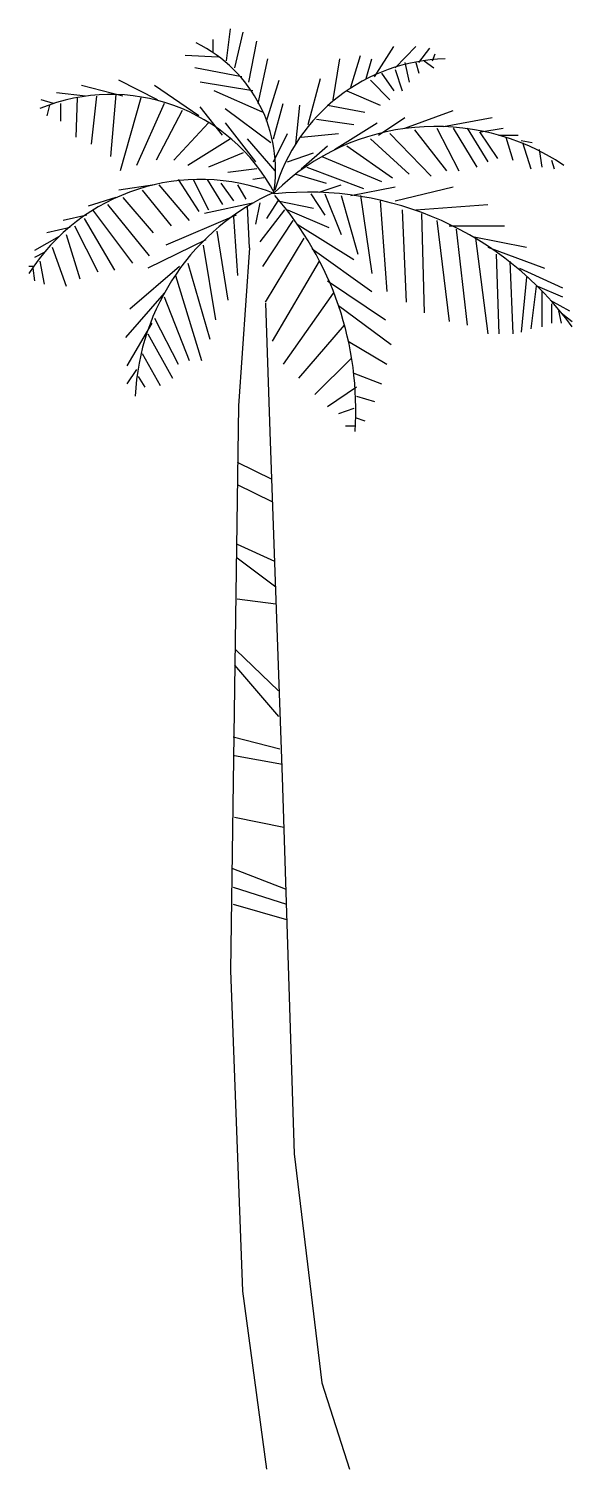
# Model space of a CAD drawing. Header units: millimetres. Extents: x 263 to 339, y 61 to 263.
import ezdxf

# ---------------------------------------------------------------- set-up
doc = ezdxf.new("R2010")
doc.units = ezdxf.units.MM

msp = doc.modelspace()

# ---------------------------------------------------------------- linework, layer by layer
for p, q in [((290.73, 258.14), (291.31, 262.6)), ((291.89, 257.15), (293.05, 262.11)), ((288.8, 261.12), (288.8, 259.38)), ((293.83, 255.17), (294.99, 260.87)), ((311.42, 255.91), (314.12, 260.12)), ((314.32, 257.15), (317.21, 260.12)), ((317.6, 257.89), (319.15, 259.88)), ((289.57, 258.64), (284.93, 258.89)), ((295.18, 252.19), (296.53, 258.39)), ((305.62, 252.69), (306.58, 258.39)), ((308.13, 254.43), (309.48, 258.89)), ((310.26, 255.66), (311.03, 258.39)), ((315.67, 257.89), (316.25, 255.17)), ((317.21, 257.89), (317.6, 256.41)), ((318.37, 258.14), (319.73, 257.15)), ((319.53, 258.14), (319.92, 259.13)), ((292.86, 255.91), (286.29, 257.15)), ((302.14, 249.22), (303.88, 255.66)), ((312.38, 256.41), (314.12, 253.93)), ((314.32, 256.9), (315.28, 253.93)), ((271.02, 253.19), (266.96, 253.68)), ((276.24, 253.19), (270.44, 254.67)), ((281.07, 252.69), (275.66, 255.42)), ((286.87, 250.46), (280.68, 254.67)), ((294.41, 253.93), (287.06, 255.17)), ((295.76, 250.96), (288.99, 253.93)), ((296.34, 249.72), (298.08, 255.42)), ((307.55, 253.93), (312.19, 251.95)), ((310.84, 255.42), (313.54, 252.69)), ((266.57, 252.19), (264.83, 252.69)), ((265.99, 251.95), (265.61, 250.46)), ((267.54, 252.19), (267.54, 249.72)), ((269.86, 252.94), (269.66, 247.49)), ((272.56, 253.19), (271.79, 246.5)), ((275.27, 253.43), (274.5, 244.76)), ((278.75, 252.94), (275.85, 242.78)), ((282.04, 252.19), (278.17, 243.52)), ((290.15, 247.73), (287.06, 251.7)), ((297.31, 247.24), (298.66, 252.19)), ((300.4, 246.5), (300.98, 251.95)), ((304.84, 251.95), (310.06, 250.96)), ((284.55, 251.2), (280.88, 244.27)), ((288.22, 249.47), (283.39, 244.27)), ((290.54, 251.45), (296.92, 246.74)), ((290.54, 249.47), (294.79, 244.02)), ((303.3, 249.96), (308.52, 249.22)), ((305.81, 245.75), (311.8, 249.47)), ((312, 247.73), (315.67, 250.21)), ((315.67, 248.73), (322.43, 251.2)), ((321.08, 248.97), (327.85, 250.21)), ((297.31, 244.02), (299.24, 247.98)), ((301.17, 247.49), (306.39, 247.98)), ((313.54, 247.98), (319.34, 242.03)), ((317.02, 248.48), (321.47, 242.78)), ((320.11, 248.73), (323.21, 242.78)), ((322.43, 248.73), (325.72, 243.27)), ((324.37, 248.73), (327.27, 244.02)), ((326.11, 248.23), (328.62, 244.51)), ((326.3, 248.23), (329.39, 248.73)), ((328.81, 247.73), (331.52, 247.73)), ((329.78, 247.49), (330.75, 244.27)), ((291.31, 247.24), (285.32, 243.52)), ((293.63, 247.24), (297.5, 242.78)), ((301.17, 243.03), (304.84, 246.25)), ((307.55, 246.25), (313.93, 241.79)), ((310.84, 247.24), (316.25, 242.28)), ((331.91, 246.99), (333.45, 246.74)), ((332.1, 246.74), (333.26, 243.03)), ((334.42, 245.75), (334.8, 243.27)), ((293.05, 245.26), (288.22, 243.27)), ((299.24, 244.02), (302.91, 245.26)), ((304.07, 244.76), (312.38, 241.29)), ((336.16, 244.27), (336.54, 243.03)), ((283.97, 241.54), (286.87, 237.08)), ((286.09, 241.54), (288.22, 237.33)), ((288.03, 241.54), (290.15, 238.07)), ((294.99, 243.03), (290.93, 242.53)), ((295.95, 241.79), (294.41, 241.54)), ((300.4, 242.28), (304.65, 241.04)), ((301.94, 243.27), (309.87, 240.3)), ((280.68, 240.8), (275.66, 240.05)), ((278.94, 240.05), (283, 235.1)), ((281.26, 240.8), (285.51, 235.84)), ((289.96, 241.04), (291.7, 238.57)), ((292.28, 240.8), (293.44, 238.81)), ((302.52, 239.56), (304.46, 236.58)), ((303.68, 239.8), (306.78, 240.8)), ((304.46, 239.56), (306.78, 233.86)), ((308.13, 239.31), (314.32, 240.55)), ((314.32, 238.57), (322.43, 240.55)), ((275.27, 239.06), (271.4, 237.82)), ((274.11, 238.07), (279.91, 230.88)), ((276.24, 239.06), (280.49, 234.11)), ((294.6, 238.32), (287.64, 236.83)), ((293.63, 237.82), (293.92, 232.03)), ((295.37, 238.32), (294.79, 235.34)), ((297.89, 238.57), (296.34, 236.09)), ((297.89, 238.57), (302.91, 237.57)), ((306.78, 239.31), (309.1, 231.13)), ((309.48, 239.31), (311.03, 228.41)), ((312.19, 238.57), (313.16, 225.93)), ((317.21, 237.33), (327.27, 238.07)), ((271.21, 236.58), (267.92, 235.84)), ((270.82, 236.09), (275.08, 228.9)), ((271.98, 237.33), (277.59, 229.89)), ((292.09, 236.58), (282.23, 232.37)), ((291.7, 236.34), (292.28, 228.16)), ((298.85, 237.33), (295.37, 232.87)), ((300.01, 235.84), (295.76, 229.4)), ((299.24, 237.33), (305.04, 234.85)), ((315.28, 237.33), (315.86, 224.44)), ((317.99, 236.83), (318.37, 222.95)), ((320.11, 235.84), (321.85, 221.71)), ((267.34, 233.61), (263.87, 231.63)), ((268.89, 234.85), (265.61, 234.11)), ((268.31, 233.86), (270.24, 227.66)), ((269.47, 235.1), (272.76, 228.65)), ((289.38, 234.35), (290.93, 224.69)), ((301.56, 233.36), (296.15, 224.44)), ((300.59, 235.34), (308.52, 230.39)), ((321.85, 235.1), (329.59, 235.1)), ((322.82, 234.6), (324.37, 221.22)), ((325.14, 233.61), (332.68, 232.12)), ((325.53, 233.36), (327.27, 219.98)), ((265.22, 231.38), (263.87, 230.64)), ((266.38, 232.12), (268.31, 226.67)), ((287.83, 233.11), (279.72, 229.15)), ((287.45, 232.37), (289.19, 221.96)), ((302.72, 231.87), (311.03, 225.93)), ((327.27, 232.12), (335.19, 229.15)), ((263.67, 229.4), (263.09, 229.4)), ((264.64, 230.14), (265.22, 226.92)), ((284.16, 229.4), (277.2, 223.45)), ((285.32, 229.89), (288.41, 219.24)), ((303.68, 230.14), (297.11, 218.99)), ((328.43, 231.13), (328.81, 219.98)), ((330.36, 230.14), (330.75, 219.98)), ((263.67, 229.15), (263.87, 227.41)), ((283.58, 228.16), (287.25, 216.26)), ((304.84, 227.41), (312.96, 221.96)), ((331.71, 229.15), (337.7, 226.42)), ((332.68, 227.91), (331.91, 220.23)), ((282.04, 225.68), (276.62, 219.48)), ((305.62, 225.68), (298.66, 215.77)), ((334.03, 226.67), (333.26, 220.72)), ((334.22, 226.67), (337.7, 225.18)), ((334.8, 225.93), (334.8, 220.97)), ((282.04, 225.18), (285.51, 216.26)), ((306.39, 223.95), (313.74, 218.49)), ((335.96, 224.69), (338.67, 223.2)), ((336.16, 224.19), (336.16, 221.47)), ((280.3, 221.47), (276.82, 215.52)), ((280.68, 222.21), (283.97, 215.77)), ((337.12, 223.2), (337.51, 221.47)), ((337.51, 222.95), (339.06, 221.71)), ((279.72, 219.98), (283.19, 213.79)), ((307.16, 221.22), (300.78, 213.79)), ((307.74, 218.99), (313.16, 215.77)), ((278.94, 217.25), (281.46, 212.79)), ((308.13, 216.51), (303.1, 211.55)), ((278.17, 215.02), (276.82, 213.04)), ((278.36, 214.03), (279.33, 212.55)), ((308.52, 214.53), (312.38, 213.04)), ((308.9, 212.55), (304.84, 209.82)), ((308.9, 211.31), (311.42, 210.56)), ((308.52, 209.57), (306.39, 208.83)), ((308.71, 208.33), (310.06, 207.84)), ((308.71, 207.09), (307.36, 207.09)), ((292.22, 202.08), (297.05, 199.7)), ((292.22, 198.98), (297.05, 196.6)), ((292.22, 190.64), (297.42, 188.26)), ((292.22, 188.73), (297.61, 184.68)), ((292.22, 183.01), (297.61, 182.3)), ((292.03, 175.86), (297.98, 170.14)), ((291.85, 173.72), (297.98, 166.57)), ((291.66, 163.71), (298.17, 162.04)), ((291.85, 161.09), (298.54, 159.89)), ((291.85, 152.51), (298.73, 151.08)), ((291.48, 145.36), (298.91, 142.5)), ((291.66, 142.73), (299.1, 140.35)), ((291.66, 140.35), (299.1, 138.21))]:
    msp.add_line(p, q)
for points in [[(293.94, 231.99), (292.42, 209.94), (291.31, 131.07), (292.98, 86.3), (296.3, 61.44)], [(296.18, 224.28), (296.85, 204.97), (298.52, 158.07), (300.18, 105.49), (304.06, 73.51), (307.94, 61.44)]]:
    msp.add_lwpolyline(points)
for centre, radius, start, end in [((277.87, 242.88), 19.72, 350.285, 64.1123), ((321.9, 233), 25.4, 91.4032, 163.882), ((274.56, 227.53), 25.9, 27.6711, 112.5305), ((319.99, 216.78), 32.19, 56.1927, 134.3213), ((287.04, 213.17), 28.39, 68.3831, 147.5322), ((310.69, 209.83), 32.75, 113.7592, 177.4133), ((302.13, 194.15), 45.64, 35.9878, 95.8227), ((263.5, 209.36), 45.31, 356.1943, 41.3785)]:
    msp.add_arc(centre, radius, start, end)

doc.saveas('drawing.dxf')
